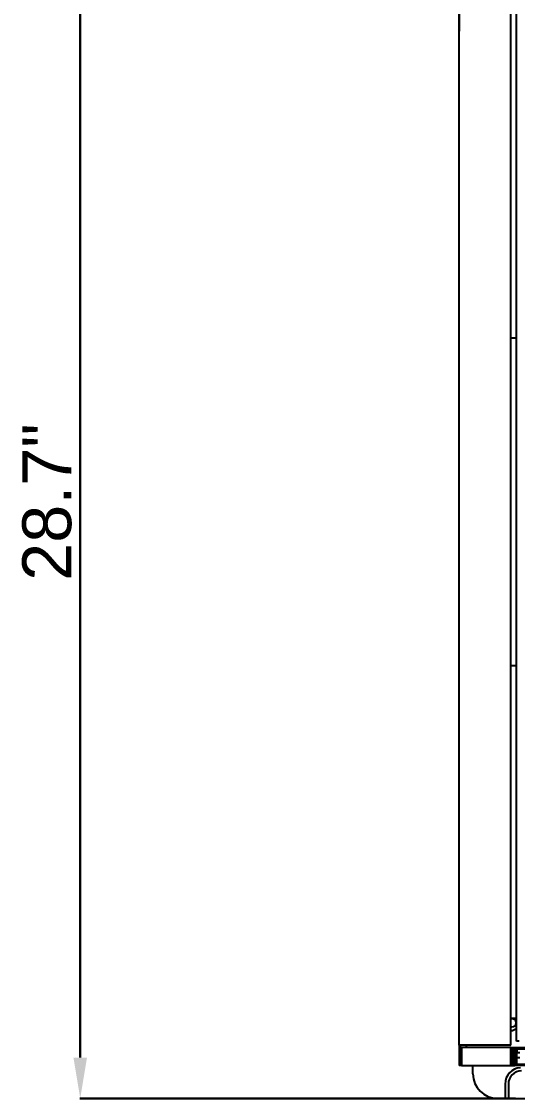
# Model space of a CAD drawing. Extents: x 594 to 813, y 174 to 240.
# Drawn here: x 726.29 to 729.33, y 196.31 to 202.9 of the extents above; entities that cross this region are included whole.
import ezdxf

# ---------------------------------------------------------------- set-up
doc = ezdxf.new("R2010")
doc.units = 0
doc.header["$MEASUREMENT"] = 0
doc.header["$PDMODE"] = 35
doc.header["$PDSIZE"] = 0.5
doc.layers.get('0').update_dxf_attribs({"linetype": 'CONTINUOUS', "lineweight": 30})
doc.layers.get('Defpoints').update_dxf_attribs({"linetype": 'CONTINUOUS'})
doc.layers.add('AC.REF(S). PIPING', color=3, linetype='CONTINUOUS', lineweight=30)
doc.layers.add('LG-DIMENSION', color=7, linetype='CONTINUOUS')
doc.layers.add('LG-Product', color=3, linetype='CONTINUOUS')
doc.styles.add('LG-TEXT', font='arial.ttf')
doc.dimstyles.get("Standard").update_dxf_attribs({"dimtxt": 0.12, "dimasz": 0.05, "dimexe": 0.18, "dimexo": 0.0625, "dimgap": 0.09, "dimtad": 0, "dimtih": 1, "dimtoh": 1, "dimzin": 0, "dimdsep": 46, "dimtxsty": 'Standard', "dimblk": 'DOT', "dimcen": 0.09, "dimadec": 0, "dimazin": 0, "dimtfac": 1, "dimtofl": 0, "dimtmove": 0, "dimatfit": 3, "dimldrblk": 'DOT', "dimfxl": 1, "dimtolj": 1, "dimtzin": 0, "dimarcsym": 0})

# ---------------------------------------------------------------- blocks, each defined once
blk = doc.blocks.new('*D214')
at = {"layer": 'Defpoints', "color": 0, "transparency": 16777216}
for p in [(-6943.06, 4882.7), (-7209.8, 4152.39), (-6943.06, 4152.39)]:
    blk.add_point(p, dxfattribs=at)
at = {"layer": 'LG-DIMENSION', "color": 0, "lineweight": -2, "transparency": 16777216}
for p, q in [((-6943.12, 4882.7), (-7209.98, 4882.7)), ((-7209.8, 4857.7), (-7209.8, 4177.39)), ((-6943.12, 4152.39), (-7209.98, 4152.39))]:
    blk.add_line(p, q, dxfattribs=at)
at = {"layer": 'LG-DIMENSION', "color": 0, "transparency": 16777216}
for points in [[(-7213.96, 4857.7), (-7205.63, 4857.7), (-7209.8, 4882.7)], [(-7213.96, 4177.39), (-7205.63, 4177.39), (-7209.8, 4152.39)]]:
    blk.add_solid(points, dxfattribs=at)
at = {"layer": 'LG-DIMENSION', "transparency": 16777216, "insert": (-7230.11, 4517.54), "char_height": 30, "attachment_point": 5, "rotation": 90, "style": 'LG-TEXT'}
blk.add_mtext('\\A1;28.7"', dxfattribs=at)
blk = doc.blocks.new('_Dot')
at = {"color": 0, "linetype": 'ByBlock', "lineweight": -2}
blk.add_line((-0.5, 0), (-1, 0), dxfattribs=at)
at = {"color": 0, "linetype": 'ByBlock', "const_width": 0.5}
blk.add_lwpolyline([(-0.25, 0, 1), (0.25, 0, 1)], format="xyb", close=True, dxfattribs=at)
blk = doc.blocks.new('*D215')
at = {"layer": 'Defpoints', "color": 0, "transparency": 16777216}
for p in [(-5697.49, 5105.95), (-5697.49, 4862.63), (-6977.49, 4805.9)]:
    blk.add_point(p, dxfattribs=at)
at = {"layer": 'LG-DIMENSION', "color": 0, "lineweight": -2, "transparency": 16777216}
for p, q in [((-6977.49, 4805.96), (-6977.49, 5106.13)), ((-6952.49, 5105.95), (-5722.49, 5105.95)), ((-5697.49, 4862.7), (-5697.49, 5106.13))]:
    blk.add_line(p, q, dxfattribs=at)
at = {"layer": 'LG-DIMENSION', "color": 0, "transparency": 16777216}
for points in [[(-6952.49, 5110.11), (-6952.49, 5101.78), (-6977.49, 5105.95)], [(-5722.49, 5110.11), (-5722.49, 5101.78), (-5697.49, 5105.95)]]:
    blk.add_solid(points, dxfattribs=at)
at = {"layer": 'LG-DIMENSION', "transparency": 16777216, "insert": (-6337.49, 5126.26), "char_height": 30, "attachment_point": 5, "style": 'LG-TEXT'}
blk.add_mtext('\\A1;50.4"', dxfattribs=at)
blk = doc.blocks.new('UW1-1')
at = {"layer": 'LG-Product', "color": 3, "linetype": 'Continuous'}
for p, q in [((1109.52, 3752.66), (1109.52, 4417.74)), ((1141.12, 3752.66), (1141.12, 4417.74)), ((1144.63, 3755.12), (1144.63, 4414.18)), ((1144.63, 4185.51), (1141.12, 4185.51)), ((1144.63, 3984.89), (1141.12, 3984.89)), ((1141.12, 3769.21), (1144.63, 3769.21)), ((1141.82, 3768.86), (1141.12, 3768.86)), ((1141.12, 3763.85), (1141.82, 3763.85)), ((1109.52, 3752.66), (1109.52, 3740.12)), ((1141.12, 3752.66), (1109.52, 3752.66)), ((1110.32, 3740.92), (1110.32, 3752.66)), ((1114.04, 3751.15), (1114.04, 3752.66)), ((1146.14, 3755.12), (1144.63, 3755.12)), ((1141.12, 3751.15), (1110.83, 3751.15)), ((1110.83, 3751.15), (1110.83, 3740.12)), ((1141.12, 3740.92), (1141.12, 3751.15)), ((1158.69, 3751), (1141.13, 3751)), ((1141.83, 3745.94), (1141.13, 3745.94)), ((1141.82, 3750.95), (1142.63, 3750.95)), ((1141.82, 3740.92), (1141.82, 3750.95)), ((1142.63, 3750.95), (1142.63, 3751)), ((1142.63, 3740.12), (1142.63, 3750.95)), ((1152.66, 3750.95), (1142.63, 3750.95)), ((1152.66, 3750.15), (1142.63, 3750.15)), ((1143.13, 3748.14), (1143.13, 3750.15)), ((1143.13, 3748.14), (1143.13, 3745.13)), ((1143.13, 3748.14), (1143.26, 3748.14)), ((1143.26, 3748.14), (1143.63, 3748.14)), ((1143.43, 3750.95), (1143.43, 3751)), ((1143.63, 3748.65), (1143.63, 3750.15)), ((1143.63, 3740.12), (1143.63, 3748.65)), ((1144.63, 3748.65), (1143.63, 3748.65)), ((1144.63, 3750.15), (1144.63, 3748.65)), ((1144.63, 3748.65), (1144.63, 3741.12)), ((1144.63, 3748.14), (1144.88, 3748.14)), ((1144.73, 3750.15), (1144.73, 3748.14)), ((1144.88, 3748.14), (1145.13, 3748.14)), ((1145.13, 3748.14), (1146.55, 3748.14)), ((1110.83, 3740.12), (1109.52, 3740.12)), ((1110.83, 3740.92), (1110.32, 3740.92)), ((1110.83, 3740.12), (1142.63, 3740.12)), ((1117.85, 3735.1), (1117.85, 3740.12)), ((1141.12, 3745.13), (1141.82, 3745.13)), ((1141.82, 3742.13), (1141.12, 3742.13)), ((1141.12, 3740.92), (1141.82, 3740.92)), ((1143.13, 3745.13), (1142.63, 3745.13)), ((1142.63, 3741.62), (1143.6, 3742.6)), ((1142.64, 3741.12), (1143.64, 3741.12)), ((1142.64, 3740.12), (1143.65, 3740.12)), ((1143.13, 3745.13), (1143.26, 3745.13)), ((1143.26, 3745.13), (1143.63, 3745.13)), ((1158.68, 3740.12), (1143.63, 3740.12)), ((1144.63, 3745.13), (1144.88, 3745.13)), ((1144.63, 3741.12), (1158.68, 3741.12)), ((1144.88, 3745.13), (1145.13, 3745.13)), ((1145.13, 3745.13), (1146.55, 3745.13)), ((1137.61, 3728.88), (1137.61, 3720.06)), ((1139.62, 3728.88), (1139.62, 3720.06)), ((1137.61, 3720.06), (1132.89, 3720.06)), ((1133, 3720.03), (1189.37, 3720.03)), ((1139.62, 3720.06), (1137.61, 3720.06))]:
    blk.add_line(p, q, dxfattribs=at)
for centre, radius, start, end in [((1141.82, 3766.35), 2.51, 270, 90), ((1140.32, 3769.06), 7.52, 276.12281, 304.98188), ((1138.86, 3753.06), 3.51, 310.00554, 324.14681), ((1147.64, 3728.88), 10.03, 94.0275, 180), ((1150.15, 3745.13), 7.02, 180, 201.78703), ((1132.89, 3735.1), 15.05, 180, 270), ((1147.64, 3728.88), 8.03, 90, 180), ((1133, 3735.08), 15.05, 255.44953, 270)]:
    blk.add_arc(centre, radius, start, end, dxfattribs=at)
blk = doc.blocks.new('UW1+UW1_2')
at = {"layer": 'LG-Product'}
blk.add_blockref('UW1-1', (1162.18, 2470.68), dxfattribs=at)
blk = doc.blocks.new('A$C5B2C3915')
at = {"layer": 'LG-Product'}
blk.add_blockref('UW1+UW1_2', (-4815.985, -6647.45), dxfattribs=at)
at = {"layer": 'LG-DIMENSION'}
dim = blk.add_linear_dim(base=(-1264.279, 496.824), p1=(-2544.281, 196.772), p2=(-1264.279, 253.51), dimstyle='Standard', dxfattribs=at)
dim.commit()
dim.dimension.update_dxf_attribs({"geometry": '*D215', "text_midpoint": (-1904.28, 517.141), "insert": (4433.211, -4609.123)})
dim = blk.add_linear_dim(base=(-2776.585, -456.736), p1=(-2509.849, 273.572), p2=(-2509.849, -456.736), angle=90, text='28.7"', dimstyle='Standard', dxfattribs=at)
dim.commit()
dim.dimension.update_dxf_attribs({"geometry": '*D214', "text_midpoint": (-2796.902, -91.582), "insert": (4433.211, -4609.123)})

msp = doc.modelspace()

# ---------------------------------------------------------------- block references
at = {"layer": 'AC.REF(S). PIPING', "linetype": 'Continuous', "xscale": 0.0099999999999909, "yscale": 0.0099999999999909, "zscale": 0.0099999999999909}
msp.add_blockref('A$C5B2C3915', (754.4172, 200.8743), dxfattribs=at)

doc.saveas('drawing.dxf')
